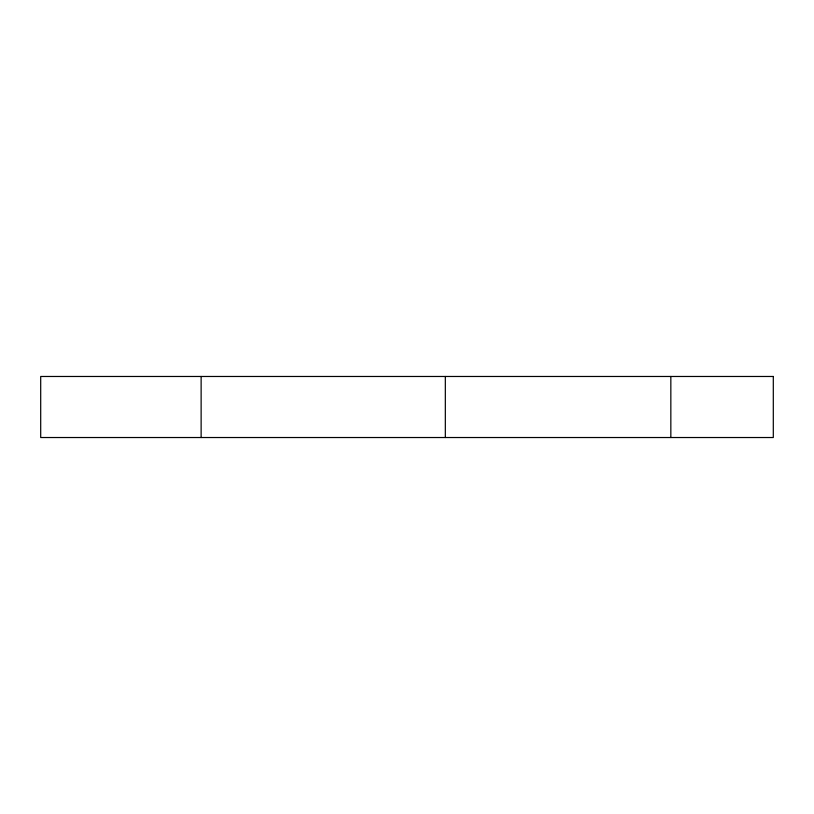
<?xml version="1.0" encoding="UTF-8"?>
<svg xmlns="http://www.w3.org/2000/svg" width="814" height="814" viewBox="0 0 814 814"><rect width="100%" height="100%" fill="white"/><g stroke="black" fill="none" stroke-linecap="round" stroke-linejoin="round"><path stroke-width="1.22" d="M670.838 376.475L670.838 437.525M445.329 376.475L445.329 437.525M201.129 376.475L201.129 437.525M773.3 376.475L40.7 376.475L40.7 437.525L773.3 437.525L773.3 376.475"/></g></svg>
